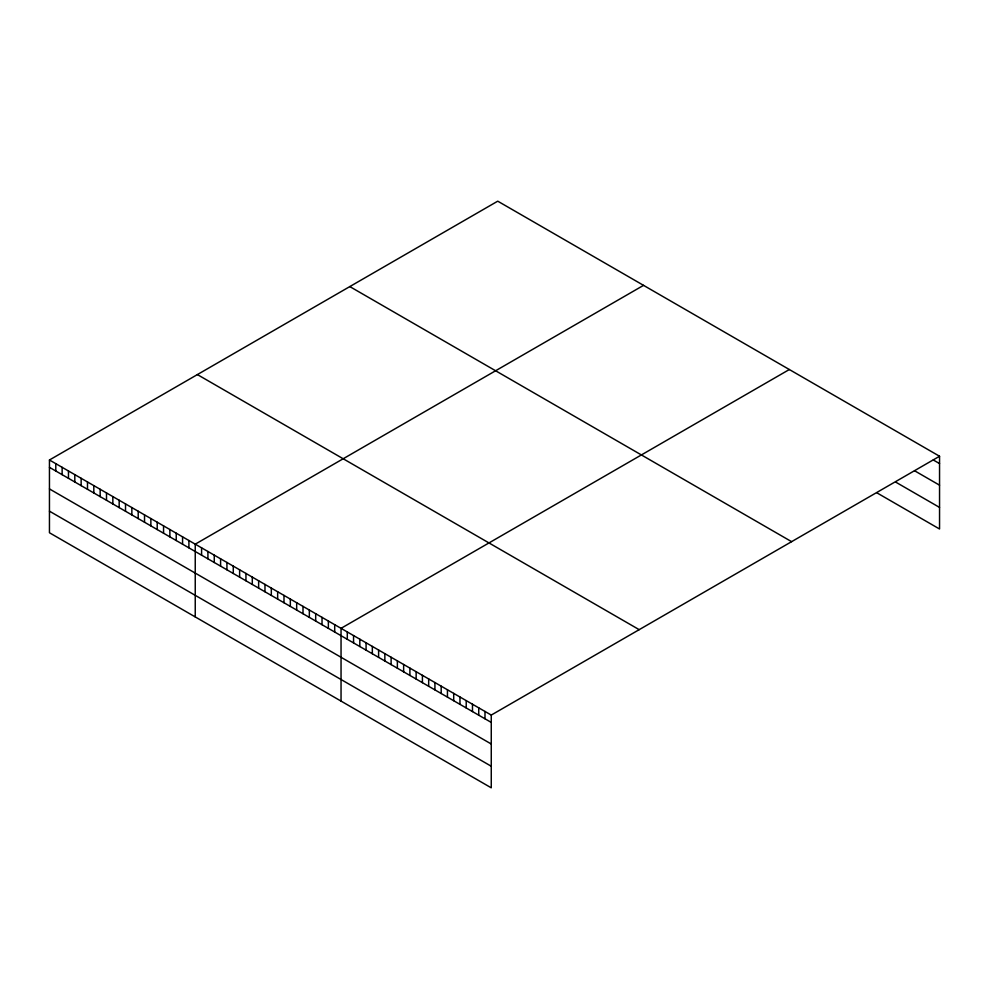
<?xml version="1.0" encoding="UTF-8"?>
<svg xmlns="http://www.w3.org/2000/svg" width="989" height="989" viewBox="0 0 989 989"><rect width="100%" height="100%" fill="white"/><g stroke="black" fill="none" stroke-linecap="round" stroke-linejoin="round"><path stroke-width="1.48" d="M49.45 459.996L491.261 715.072L491.261 787.825L49.45 532.75L49.45 459.996L497.739 201.175L939.55 456.25L939.55 529.004L876.959 492.868M643.542 285.351L195.241 544.173L195.241 616.926M789.333 369.527L341.044 628.336L341.044 701.102M491.261 715.072L939.55 456.25M933.295 459.972L939.55 463.594M914.516 470.727L939.55 485.179M895.737 482.125L939.55 507.419M349.809 286.587L791.608 541.663M197.392 374.584L639.191 629.659M49.45 467.34L491.261 722.415M49.45 488.925L491.261 744M49.45 511.165L491.261 766.24M484.993 711.45L484.993 718.793M478.738 707.84L478.738 715.183M472.482 704.23L472.482 711.573M466.215 700.608L466.215 707.951M459.959 696.998L459.959 704.341M453.704 693.388L453.704 700.731M447.448 689.778L447.448 697.109M441.181 686.156L441.181 693.499M434.925 682.546L434.925 689.889M428.67 678.936L428.67 686.279M422.414 675.314L422.414 682.657M416.146 671.704L416.146 679.047M409.891 668.094L409.891 675.438M403.636 664.472L403.636 671.815M397.368 660.862L397.368 668.205M391.112 657.252L391.112 664.596M384.857 653.642L384.857 660.973M378.602 650.02L378.602 657.364M372.334 646.41L372.334 653.754M366.078 642.801L366.078 650.144M359.823 639.178L359.823 646.522M353.555 635.568L353.555 642.912M347.3 631.959L347.3 639.302M334.702 624.677L334.702 632.02M328.36 621.018L328.36 628.361M322.031 617.359L322.031 624.702M315.689 613.699L315.689 621.043M309.347 610.04L309.347 617.383M303.005 606.381L303.005 613.724M296.675 602.721L296.675 610.065M290.333 599.062L290.333 606.405M283.991 595.403L283.991 602.746M277.649 591.743L277.649 599.087M271.32 588.084L271.32 595.427M264.978 584.425L264.978 591.768M258.636 580.766L258.636 588.109M252.294 577.106L252.294 584.45M245.952 573.447L245.952 580.79M239.622 569.788L239.622 577.131M233.28 566.128L233.28 573.472M226.938 562.469L226.938 569.812M220.596 558.81L220.596 566.153M214.267 555.15L214.267 562.494M207.925 551.491L207.925 558.834M201.583 547.832L201.583 555.175M188.911 540.513L188.911 547.844M182.569 536.854L182.569 544.185M176.227 533.182L176.227 540.526M169.885 529.523L169.885 536.866M163.556 525.864L163.556 533.207M157.214 522.204L157.214 529.548M150.872 518.545L150.872 525.888M144.53 514.886L144.53 522.229M138.2 511.226L138.2 518.57M131.858 507.567L131.858 514.91M125.516 503.908L125.516 511.251M119.175 500.249L119.175 507.592M112.845 496.589L112.845 503.933M106.503 492.93L106.503 500.273M100.161 489.271L100.161 496.614M93.819 485.611L93.819 492.955M87.489 481.952L87.489 489.295M81.147 478.293L81.147 485.636M74.805 474.633L74.805 481.977M68.464 470.974L68.464 478.317M62.134 467.315L62.134 474.658M55.792 463.656L55.792 470.999"/></g></svg>
